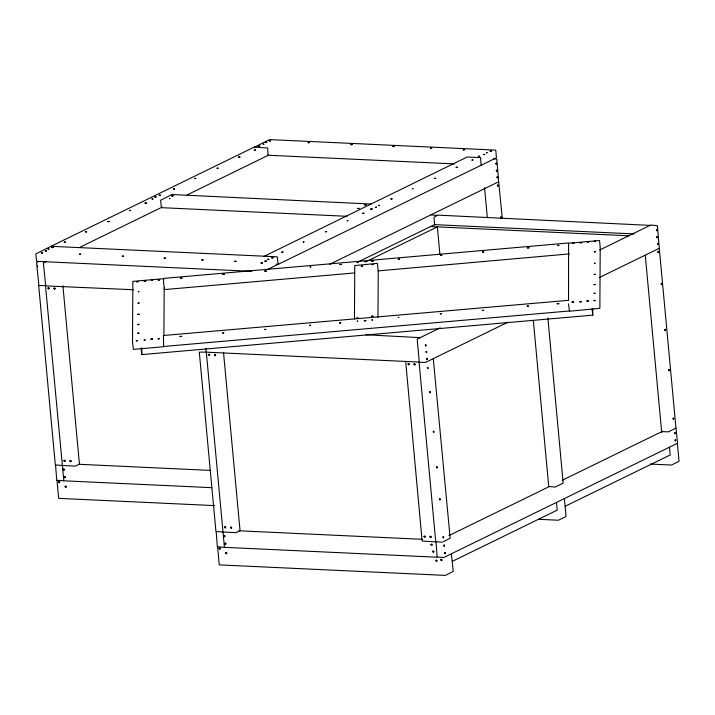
<?xml version="1.0" encoding="UTF-8"?>
<svg xmlns="http://www.w3.org/2000/svg" width="715" height="715" viewBox="0 0 715 715"><rect width="100%" height="100%" fill="white"/><g stroke="black" fill="none" stroke-linecap="round" stroke-linejoin="round"><path stroke-width="1.07" d="M592.771 308.558L592.735 315.145L141.776 354.604L141.811 348.017M568.532 300.541L568.577 242.975L163.78 278.394L163.521 282.211L164.468 289.584L354.631 272.942M163.914 335.442L164.182 288.029M354.461 318.935L354.774 265.587L377.368 263.352L378.253 270.735L377.976 317.415M37.538 265.578L37.573 266.883M329.731 264.255L498.677 181.771L496.8 159.186L493.368 158.65M599.125 277.67L659.284 248.293L657.416 225.717L650.802 225.028L599.662 250M45.242 285.625L38.69 285.571L55.323 464.911L61.928 465.465M133.607 289.736L45.501 285.893L62.384 465.492L75.549 466.1L79.436 464.062L62.902 285.83M254.263 147.227L269.582 139.604L495.736 150.114L496.451 157.774L481.329 165.156M55.573 465.17L56.744 480.221L63.349 480.784M62.384 465.492L63.805 480.802L211.801 487.684M56.994 480.489L58.648 498.355L214.616 505.603M264.112 256.319L467.19 157.014L480.355 157.631M205.857 352.146L199.297 352.102L215.939 531.433L222.544 531.996M418.838 362.058L206.313 352.173L223 532.014L236.165 532.63L240.043 530.584L223.509 352.361M216.189 531.701L217.351 546.752L223.965 547.315M223 532.014L224.421 547.332L436.945 557.217M217.61 547.011L219.264 564.886L445.418 575.396L453.247 571.428L451.38 553.812M405.673 361.441L422.109 541.023L435.524 541.899M507.873 322.224L425.648 362.371L419.097 362.317L435.73 541.657L442.335 542.22M435.98 541.925L437.151 556.967L443.756 557.53L677.597 443.211L675.97 428.142L668.346 431.869L661.983 431.565M675.97 428.142L659.284 248.293M568.532 300.318L163.44 335.514L163.61 346.739L133.446 349.385L132.498 342.002L132.856 281.361L163.538 278.68M568.863 243.207L599.554 240.526L600.216 247.667L599.858 308.308L569.462 311.231L568.514 303.848M569.506 253.888L377.985 270.905M569.176 310.998L163.851 346.462M51.328 246.166L254.209 147.111L267.625 147.987L268.08 155.378L187.133 194.909M38.762 261.377L36.563 262.727L38.887 285.33M46.332 261.324L43.374 263.048L45.697 285.643M80.196 247.122L162.153 207.109M267.535 269.546L278.135 264.228L277.223 256.81L51.069 246.3L35.75 253.923L36.662 261.332L251.671 271.334M357.5 262.226L434.488 224.635L634.089 233.912M366.312 261.565L437.348 226.878L439.922 254.585M440.226 327.845L417.167 339.107L419.294 362.076M449.011 535.553L549.29 486.593M562.321 480.23L662.591 431.27M443.291 541.755L450.164 538.252L433.281 358.644M452.354 561.338L557.208 510.144L556.493 502.484M565.359 506.157L670.214 454.963L669.499 447.304M217.583 168.427L217.414 168.365M174.201 188.894L173.951 188.939M160.026 195.302L159.686 195.356M86.3 231.812L86.05 231.857M152.295 280.271L151.866 280.316M484.332 154.529L483.751 154.503L484.296 154.628M376.313 207.261C374.008 207.377 377.931 206.733 375.849 207.386M361.933 266.293L361.844 266.221M265.176 329.633L265.006 329.561M357.634 317.755C359.243 317.496 355.686 317.621 357.303 317.8M372.417 319.989C370.334 320.15 373.445 319.48 372.256 320.025M594.898 284.606L593.825 284.606L595.479 284.463L594.746 284.642M270.047 140.837L269.698 140.864M255.058 149.953L254.88 149.98M195.338 178.553L195.07 178.589M155.28 197.134L155.852 196.938L155.325 197.054M52.749 247.569L52.231 247.542L53.402 247.399L51.748 247.542L52.785 247.64M80.232 254.29L79.883 254.317M122.998 256.274L122.819 256.301M379.2 205.518L378.852 205.545M371.603 209.129L371.255 209.164M347.767 220.694C345.676 220.765 349.376 220.149 347.374 220.801M202.64 259.983L202.131 259.929L203.292 259.813L201.639 259.956L202.372 260.01M326.21 231.723L325.861 231.758M181.351 278.215L181.083 278.242M282.568 252.306L282.059 252.261L282.604 252.377M272.487 257.784L271.977 257.74L272.522 257.856M268.375 259.456L267.902 259.384L269.028 259.286L267.374 259.429L268.411 259.527M261.913 263.12L261.744 263.147M223.67 274.506L223.411 274.542M265.703 271.2L265.435 271.226M138.656 314.43L138.174 314.359L139.3 314.26L137.673 314.35L138.692 314.502M357.491 262.655L358.063 262.459L357.536 262.575M372.685 261.216L372.166 261.172L373.328 261.046L371.675 261.19L372.506 261.243M362.031 266.203C364.239 265.587 359.207 266.338 362.183 266.177M137.074 340.76L136.726 340.787M158.802 338.776L158.533 338.803M181.011 336.55L180.529 336.479L181.047 336.622M223.33 332.85L222.821 332.797L223.983 332.681L222.356 332.77L223.366 332.922M581.072 242.787L580.803 242.814M340.403 322.885L340.054 322.912M398.72 317.496C397.022 317.63 399.631 316.986 398.639 317.514M594.889 274.506L594.621 274.533M483.072 310.48L482.893 310.507M263.576 144.314C265.39 143.947 261.994 144.251 263.317 144.323M259.08 146.164L258.991 146.182M254.969 149.971C257.203 149.39 252.207 149.998 255.085 150.025M174.04 188.93C176.239 188.34 171.251 188.975 174.165 188.983M155.593 197.036C157.863 196.536 153.09 196.965 155.414 197.054M152.59 198.967L152.322 198.976M431.208 148.354L430.939 148.363M172.538 195.928L173.271 195.74L171.609 195.892L172.798 195.83L172.351 195.946M130.121 210.585C132.364 210.04 127.565 210.585 130.032 210.603M463.946 149.873L464.678 149.685L463.052 149.784L463.856 149.882M484.18 154.565C486.477 154.047 481.588 154.52 484.082 154.583M478.952 156.388L478.764 156.406M86.14 231.848C88.365 231.276 83.342 231.883 86.265 231.901M435.238 178.464L435.971 178.285L434.345 178.375L435.051 178.482M42.096 252.913L41.917 252.931M391.597 199.047L392.329 198.859L390.703 198.949L391.507 199.056M358.537 208.539L359.27 208.36L357.643 208.449L358.438 208.557M378.807 205.625C381.747 205.089 376.698 205.357 378.932 205.545M122.909 256.292C125.116 255.711 120.12 256.336 123.034 256.345M363.417 213.365L364.149 213.177L362.523 213.276L363.327 213.374M164.808 258.24L165.54 258.052L163.914 258.151L164.718 258.249M326.12 231.74C328.399 231.231 323.546 231.696 326.031 231.749M282.488 252.323C284.802 251.814 279.976 252.243 282.309 252.332M152.134 280.307C154.404 279.771 149.515 280.28 152.045 280.316M357.804 262.566C360.101 262.056 355.328 262.485 357.625 262.575M138.639 303.205L138.451 303.223M372.578 264.63L373.31 264.443L371.684 264.532L372.399 264.639M441.298 255.478L442.04 255.291L440.413 255.38L441.119 255.487M483.331 252.163L483.063 252.181M558.37 245.513L559.103 245.325L557.477 245.415L558.281 245.522M594.996 241.402L594.817 241.42M138.147 333.44L138.719 333.244L138.192 333.36M144.707 340.099L144.439 340.117M158.712 338.785C160.955 338.213 155.897 338.83 158.837 338.847M594.8 274.515C597.079 273.979 592.199 274.506 594.71 274.533M372.274 316.37L372.184 316.379M340.322 322.894C342.485 322.385 337.927 322.805 340.009 322.992M440.958 313.814L441.7 313.626L440.038 313.769L440.869 313.822M482.991 310.498C485.235 309.917 480.167 310.542 483.108 310.551M594.692 293.418C596.846 292.962 592.074 293.418 594.603 293.436M527.902 306.315C530.164 305.788 525.337 306.27 527.813 306.324M594.648 300.64L594.388 300.657M266.168 142.616L266.999 142.357L265.345 142.5L266.525 142.437L266.087 142.553M308.701 142.741L307.906 142.571L309.532 142.473L308.487 142.75M431.109 148.434C433.594 147.817 428.723 148.264 431.029 148.363M195.159 178.652C197.671 177.99 192.648 178.553 195.159 178.58M490.785 151.205L491.616 150.945L489.954 151.088L491.142 151.026L490.696 151.142M478.853 156.469C481.365 155.807 476.342 156.379 478.862 156.406M159.776 195.347C162.207 194.802 157.094 195.329 159.99 195.392M472.427 160.169C474.787 159.615 470.318 160.053 472.347 160.106M169.607 198.698C171.073 198.225 169.035 198.421 169.392 198.716M130.032 210.666L129.942 210.603M412.716 188.769C414.11 188.268 412.296 188.483 412.501 188.778M64.842 242.215L64.037 242.108L65.664 242.019L64.833 242.287M48.468 249.329C50.819 248.775 46.35 249.213 48.379 249.267M45.867 251.108L45.697 251.045M42.006 252.994C44.455 252.341 39.557 252.878 42.006 252.922M144.957 281.263L144.868 281.192M340.563 264.568L339.768 264.47L341.395 264.38L340.563 264.639M365.419 261.735L366.25 261.476L364.596 261.619L365.776 261.556L365.338 261.672M398.881 259.259L399.712 258.991L398.058 259.143L399.238 259.08L398.711 259.196M587.98 241.965L588.803 241.768L587.176 241.858L588.329 241.849L587.891 241.965M594.898 241.482C597.356 240.839 592.458 241.375 594.907 241.42M138.54 303.285C141.114 302.651 136.038 303.169 138.54 303.223M594.844 251.832C592.333 252.002 597.633 251.144 594.844 251.903M594.782 263.299C596.149 263.066 593.441 262.986 594.987 263.343M138.415 324.646C140.935 324.029 136.011 324.476 138.326 324.583M138.361 333.422C140.828 332.824 136.029 333.235 138.281 333.36M136.905 340.787C139.291 340.295 134.599 340.653 136.681 340.867M357.366 321.276C358.733 321.053 356.034 320.972 357.58 321.321M587.632 301.158L587.542 301.095M594.558 300.72C597.043 300.112 592.163 300.559 594.469 300.657M269.653 140.944C272.603 140.408 267.553 140.676 269.787 140.873M351.253 144.743L352.298 144.466L350.672 144.555L351.825 144.546L351.297 144.662M486.459 152.885C488.765 152.447 486.128 152.367 486.504 152.804M217.369 168.445C220.345 167.891 215.206 168.195 217.494 168.365M456.483 167.525L457.529 167.247L455.902 167.337L457.055 167.328L456.528 167.444M152.501 198.976C150.052 198.824 155.227 198.511 152.277 199.056M108.26 221.722L109.306 221.444L107.67 221.534L108.823 221.525L108.305 221.641M45.653 251.117C48.566 250.572 43.526 250.876 45.787 251.045M79.839 254.397C82.851 253.834 77.658 254.156 79.964 254.317M303.392 242.054C305.859 241.438 302.257 241.84 303.428 241.974M483.143 252.181C480.864 252.055 485.887 251.68 483.018 252.252M158.748 279.958L159.794 279.681L158.14 279.833L159.32 279.771L158.793 279.887M138.612 291.756C137.226 291.506 140.292 291.479 138.522 291.756M138.201 324.655L138.773 324.467L138.245 324.583M527.599 306.404L528.162 306.217L527.643 306.333M310.104 325.379C308.755 325.128 311.74 325.102 310.006 325.379M264.961 329.642C267.848 329.115 262.906 329.374 265.095 329.57M144.528 340.117C142.258 340.009 147.227 339.598 144.394 340.197M310.346 267.044C309.148 266.713 312.223 266.811 310.265 267.044M267.437 155.209L454.597 163.914M431.002 214.804L437.625 215.501M347.079 216.305L161.456 207.672L160.571 200.263L171.984 194.525L371.165 204.043M430.537 226.557L629.03 235.789M275.999 264.237L278.198 264.344L481.07 165.281L480.605 157.89M365.866 334.754L420.652 337.677M650.257 464.062L671.421 465.045L679.044 461.318L677.391 443.452M79.419 464.312L210.719 470.416M538.368 519.287L558.415 520.225L566.048 516.498L564.385 498.632M238.917 530.789L422.52 539.325M498.677 181.771L502.314 218.567M650.605 225.404L437.812 215.126L433.942 217.297L434.657 225.064M206.313 352.173L205.741 348.446M645.27 255.3L661.724 432.629M592.127 308.585L592.735 315.145M547.869 318.13L563.17 483.072L555.341 487.04L548.736 486.477L533.327 320.427M484.555 187.67L487.335 217.592M141.168 348.044L141.776 354.604M47.941 288.056C48.986 291.139 49.979 286.045 47.941 288.056M48.37 288.181L48.951 288.467L48.37 288.181M53.875 288.333C54.921 291.416 55.904 286.313 53.875 288.333M54.304 288.458L54.885 288.744L54.304 288.458M58.514 481.821C59.56 484.904 60.543 479.801 58.514 481.821M58.943 481.946L59.524 482.232L58.943 481.946M63.161 469.29C64.207 472.383 65.19 467.279 63.161 469.29M63.59 469.424L64.171 469.71L63.59 469.424M63.948 460.567C64.993 463.651 65.977 458.556 63.948 460.567M64.377 460.692L64.958 460.978L64.377 460.692M64.118 476.896C65.163 479.979 66.155 474.885 64.118 476.896M64.547 477.03L65.128 477.307L64.547 477.03M65.047 486.388C66.102 489.471 67.085 484.377 65.047 486.388M65.476 486.513L66.057 486.799L65.476 486.513M69.882 460.844C70.928 463.928 71.911 458.833 69.882 460.844M70.311 460.969L70.892 461.255L70.311 460.969M208.557 354.577C209.602 357.67 210.585 352.567 208.557 354.577M208.986 354.712L209.566 354.998L208.986 354.712M214.491 354.855C215.537 357.947 216.52 352.844 214.491 354.855M214.92 354.989L215.501 355.266L214.938 354.908M219.13 548.342C220.175 551.435 221.158 546.332 219.13 548.342M219.559 548.476L220.14 548.763L219.577 548.396M223.768 535.821C224.823 538.904 225.806 533.81 223.768 535.821M224.197 535.955L224.778 536.232L224.224 535.875M224.555 527.098C225.609 530.181 226.592 525.087 224.555 527.098M224.993 527.223L225.565 527.509L224.993 527.223M224.733 543.427C225.779 546.51 226.762 541.416 224.733 543.427M225.162 543.552L225.743 543.838L225.162 543.552M225.663 552.918C226.709 556.002 227.692 550.908 225.663 552.918M226.092 553.044L226.673 553.33L226.119 552.963M230.489 527.375C231.535 530.458 232.527 525.364 230.489 527.375M230.918 527.5L231.499 527.786L230.918 527.5M407.997 363.855C409.052 366.938 410.035 361.844 407.997 363.855M408.435 363.989L409.007 364.266L408.435 363.989M413.931 364.132C414.986 367.215 415.969 362.121 413.931 364.132M414.369 364.257L414.941 364.543L414.369 364.257M424.004 536.375C425.05 539.459 426.042 534.355 424.004 536.375M424.433 536.5L425.014 536.786L424.46 536.42M429.938 536.643C430.984 539.736 431.967 534.632 429.938 536.643M430.367 536.777L430.948 537.063L430.367 536.777M430.868 544.481C431.914 547.565 432.906 542.462 430.868 544.481M431.297 544.607L431.878 544.893L431.297 544.607M432.7 551.345C433.755 554.438 434.738 549.335 432.7 551.345M433.138 551.48L433.71 551.766L433.156 551.399M435.793 560.497C436.847 563.581 437.83 558.486 435.793 560.497M436.23 560.623L436.802 560.909L436.23 560.623M440.762 559.711C441.807 562.803 442.8 557.7 440.762 559.711M441.191 559.845L441.772 560.131L441.191 559.845M425.336 345.113C425.631 348.116 426.73 343.12 425.336 345.113M425.532 345.238L425.729 345.676L425.532 345.238M426.122 351.762C426.426 354.774 427.516 349.778 426.122 351.762M426.319 351.896L426.515 352.334L426.319 351.896M426.524 358.778C426.819 361.781 427.919 356.794 426.524 358.778M426.712 358.903L426.873 359.35L426.712 358.903M427.356 367.716C427.65 370.728 428.741 365.731 427.356 367.716M427.543 367.85L427.749 368.288L427.543 367.85M429.608 392.043C429.912 395.055 431.002 390.059 429.608 392.043M429.804 392.178L430.001 392.615L429.822 392.097M433.272 431.556C433.576 434.568 434.666 429.572 433.272 431.556M433.469 431.69L433.665 432.128L433.469 431.69M436.579 467.136C436.874 470.139 437.964 465.143 436.579 467.136M436.767 467.261L436.963 467.699L436.794 467.181M439.537 499.052C439.832 502.055 440.932 497.068 439.537 499.052M439.734 499.186L439.931 499.615L439.734 499.186M443.059 537.01C443.354 540.022 444.453 535.026 443.059 537.01M443.255 537.144L443.452 537.582L443.255 537.144M443.827 545.322C444.131 548.333 445.222 543.337 443.827 545.322M444.024 545.456L444.221 545.894L444.024 545.456M444.524 552.802C444.819 555.805 445.919 550.818 444.524 552.802M444.712 552.927L444.918 553.365L444.739 552.847M495.897 163.404C496.174 166.381 497.309 161.465 495.897 163.404M496.085 163.529L496.281 163.967L496.085 163.529M496.29 170.411C496.594 173.414 497.685 168.427 496.29 170.411M496.487 170.545L496.684 170.983L496.487 170.545M497.086 177.07C497.381 180.073 498.471 175.086 497.086 177.07M497.274 177.204L497.47 177.633L497.274 177.204M497.381 185.283C497.676 188.295 498.775 183.299 497.381 185.283M497.569 185.417L497.774 185.855L497.569 185.417M500.58 217.262C500.866 220.247 501.993 215.331 500.58 217.262M500.768 217.396L500.974 217.834L500.768 217.396M656.504 229.935C656.808 232.938 657.898 227.942 656.504 229.935M656.701 230.06L656.897 230.498L656.719 229.98M656.906 236.942C657.201 239.945 658.292 234.958 656.906 236.942M657.094 237.067L657.3 237.505L657.094 237.067M657.693 243.601C657.997 246.604 659.087 241.616 657.693 243.601M657.889 243.726L658.086 244.164L657.889 243.726M657.988 251.814C658.292 254.817 659.382 249.83 657.988 251.814M658.184 251.939L658.381 252.377L658.184 251.939M661.187 283.792C661.491 286.795 662.582 281.808 661.187 283.792M661.384 283.927L661.581 284.356L661.402 283.837M664.879 329.713C665.173 332.716 666.273 327.729 664.879 329.713M665.066 329.838L665.272 330.276L665.093 329.758M668.614 369.968C668.9 372.953 670.026 368.037 668.614 369.968M668.802 370.102L669.008 370.54L668.802 370.102M673.101 418.373C673.405 421.376 674.495 416.38 673.101 418.373M673.298 418.498L673.494 418.936L673.298 418.498M674.451 432.861C674.746 435.873 675.836 430.877 674.451 432.861M674.638 432.995L674.835 433.433L674.638 432.995M675.121 440.109C675.416 443.112 676.506 438.125 675.121 440.109M675.309 440.243L675.514 440.672L675.309 440.243M144.966 203.158L146.593 203.06L145.047 203.105M145.431 203.185L146.119 203.14L145.467 203.158M136.44 281.764L138.075 281.674L136.44 281.764M144.153 281.084L145.78 280.995L144.153 281.084M238.345 157.22L239.972 157.13L238.345 157.22M238.81 157.255L239.498 157.211L238.81 157.255M180.368 278.135L181.994 278.046L180.368 278.135M150.901 339.133L152.527 339.044L150.901 339.133M151.366 339.16L152.054 339.125L151.401 339.142M258.187 146.075L259.813 145.985L258.187 146.075M180.028 336.479L181.655 336.381L180.028 336.479M222.696 274.435L224.322 274.346L222.696 274.435M234.404 261.422L236.03 261.332L234.404 261.422M234.869 261.458L235.557 261.413L234.869 261.458M260.939 263.04L262.566 262.95L261.02 262.986M264.809 261.154L266.436 261.064L264.809 261.154M271.503 257.713L273.139 257.615L271.503 257.713M264.72 271.119L266.346 271.03L264.72 271.119M392.562 146.504L394.188 146.414L392.562 146.504M393.027 146.53L393.715 146.495L393.027 146.53M364.596 204.812L366.232 204.713L364.686 204.758M365.061 204.839L365.749 204.803L365.061 204.839M370.62 209.057L372.256 208.959L370.62 209.057M364.275 320.704L365.91 320.615L364.275 320.704M364.739 320.74L365.428 320.695L364.775 320.713M371.38 316.28L373.007 316.182L371.38 316.28M527.348 247.882L528.975 247.792L527.348 247.882M572.384 243.216L574.011 243.118L572.384 243.216M580.097 242.707L581.724 242.617L580.097 242.707M557.137 303.759L558.764 303.661L557.137 303.759M572.036 302.177L573.662 302.079L572.036 302.177M572.5 302.204L573.189 302.159L572.599 302.159M579.749 301.864L581.375 301.775L579.749 301.864M586.836 300.988L588.463 300.899L586.836 300.988"/></g></svg>
